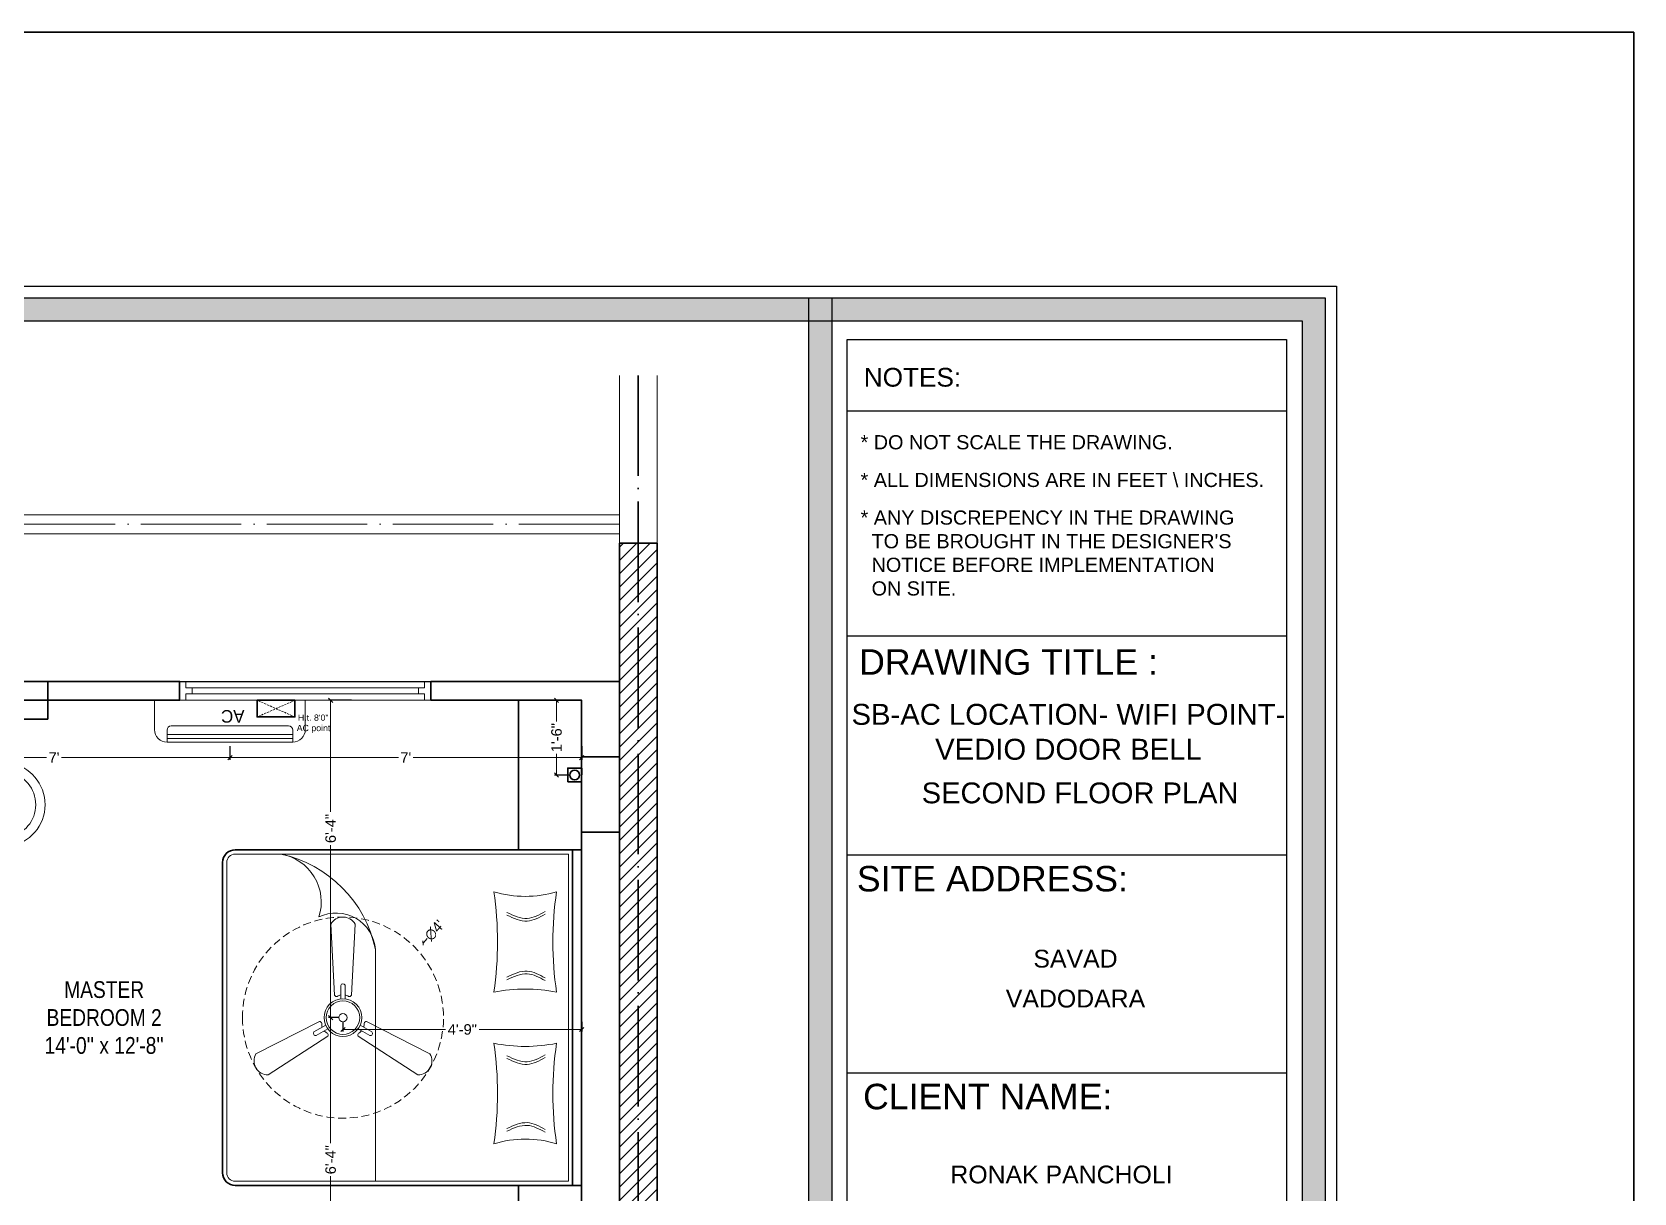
# Model space of a CAD drawing. Header units: millimetres. Extents: x 35877 to 3066687, y -650199 to -40525.
# Drawn here: x 152647.4 to 153029.9, y -178083.9 to -177806.8 of the extents above; entities that cross this region are included whole.
import ezdxf
from ezdxf.enums import TextEntityAlignment as Align

# ---------------------------------------------------------------- set-up
doc = ezdxf.new("R2010")
doc.units = ezdxf.units.MM
doc.header["$MEASUREMENT"] = 0
doc.header["$PDMODE"] = 35
for name, pattern in [('ACAD_ISO04W100', [30, 24, -3, 0, -3]), ('DASHED', [0.75, 0.5, -0.25]), ('DASHED2', [0.375, 0.25, -0.125])]:
    doc.linetypes.add(name, pattern=pattern)
doc.layers.get('Defpoints').update_dxf_attribs({"color": 220})
for name, color, linetype, lineweight in [('COLUMN', 1, 'Continuous', 30), ('dim05', 1, 'Continuous', 13), ('el', 7, 'Continuous', 20), ('ELEC-wires', 1, 'DASHED2', 13), ('Electrical', 84, 'Continuous', 30), ('FIRST FLOOR ( TEXT )', 7, 'Continuous', 9), ('FURNITURE', 32, 'Continuous', 9), ('GROUND FLOOR', 7, 'Continuous', 9), ('GROUND FLOOR  ( HATCH )', 251, 'Continuous', 9), ('NAME PLATE', 7, 'Continuous', 25), ('SECOND FLOOR', 7, 'Continuous', 9), ('SECOND FLOOR  ( PLINE )', 251, 'Continuous', 30), ('Text', 7, 'Continuous', 15), ('wall', 7, 'Continuous', 30), ('X_PLOT', 1, 'Continuous', 9), ('XX~SLAB ( BEAM )~ ( DIM )', 7, 'Continuous', 9)]:
    doc.layers.add(name, color=color, linetype=linetype, lineweight=lineweight)
doc.layers.add('GROUND FLOOR  ( Text )', color=251, linetype='Continuous')
doc.layers.add('XX~SLAB ( PLINE )', color=251, linetype='Continuous', plot=False)
doc.styles.add('Arial', font='arial.ttf')
doc.styles.add('century g', font='GOTHIC.TTF')
doc.styles.add('KATHA', font='swissc.ttf')
doc.styles.get("Standard").update_dxf_attribs({"font": 'arial.ttf', "height": 6})
doc.styles.add('TEXT', font='eurr____.ttf')
doc.dimstyles.new('Archana', dxfattribs={"dimtxt": 2, "dimasz": 0.75, "dimexe": 0.5, "dimexo": 0.5, "dimgap": 0, "dimtad": 0, "dimzin": 0, "dimdsep": 46, "dimlunit": 4, "dimtxsty": 'century g', "dimblk": 'OBLIQUE', "dimcen": 0, "dimdle": 1, "dimclrd": 256, "dimclre": 256, "dimclrt": 256, "dimadec": 0, "dimazin": 0, "dimtfac": 1, "dimtofl": 0, "dimtmove": 1, "dimatfit": 3, "dimfxl": 1, "dimfxlon": 1, "dimtolj": 1, "dimtzin": 0, "dimlwd": -1, "dimlwe": -1, "dimarcsym": 0})
doc.dimstyles.new('ISO-25', dxfattribs={"dimtxt": 2.5, "dimasz": 1, "dimexe": 0.5, "dimexo": 1, "dimtad": 0, "dimdec": 1, "dimlunit": 4, "dimtxsty": 'Standard', "dimblk": 'OBLIQUE', "dimcen": 2.5, "dimclrd": 1, "dimclre": 1, "dimclrt": 5, "dimadec": 0, "dimazin": 0, "dimtfac": 1, "dimtdec": 1, "dimtmove": 0, "dimatfit": 3, "dimfxl": 1, "dimlwd": -1, "dimarcsym": 0})

# ---------------------------------------------------------------- blocks, each defined once
blk = doc.blocks.new('LAYOUT FILE')
at = {"layer": 'NAME PLATE', "true_color": 0xd39e00}
h = blk.add_hatch(color=42, dxfattribs=at)
h.paths.add_polyline_path([(3346889.83, -513806.18), (3346889.83, -514260.7), (3347535.56, -514260.7), (3347535.56, -513806.18)])
h.paths.add_polyline_path([(3346894.36, -513810.71), (3347531.03, -513810.71), (3347531.03, -514256.17), (3346894.36, -514256.17)], flags=16)
blk.add_hatch(color=42, dxfattribs=at).paths.add_polyline_path([(3347433.6, -514256.17), (3347438.13, -514256.17), (3347438.13, -513806.18), (3347433.6, -513806.18)])
at = {"layer": 'NAME PLATE', "color": 42, "true_color": 0xd39e00}
for p, q in [((3347527.96, -513828.55), (3347441.2, -513828.55)), ((3347527.96, -513872.99), (3347441.2, -513872.99)), ((3347527.96, -513916.26), (3347441.2, -513916.26)), ((3347527.96, -513959.27), (3347441.2, -513959.27))]:
    blk.add_line(p, q, dxfattribs=at)
for points in [[(3346887.56, -513803.91), (3347537.83, -513803.91), (3347537.83, -514262.96), (3346887.56, -514262.96)], [(3346889.83, -513806.18), (3347535.56, -513806.18), (3347535.56, -514260.7), (3346889.83, -514260.7)], [(3347433.6, -514256.17), (3347433.6, -513806.18), (3347438.13, -513806.18), (3347438.13, -514256.17)], [(3346894.36, -513810.71), (3347531.03, -513810.71), (3347531.03, -514256.17), (3346894.36, -514256.17)], [(3347441.2, -514252.44), (3347441.2, -513814.44), (3347527.96, -513814.44), (3347527.96, -514252.44)]]:
    blk.add_lwpolyline(points, close=True, dxfattribs=at)
at = {"layer": 'NAME PLATE', "style": 'Arial'}
for s, height, p in [('NOTES:', 3.699, (3347454.07, -513823.73)), ('DRAWING TITLE : ', 5.0338, (3347474.01, -513880.61)), ('SITE ADDRESS:', 5.0338, (3347469.85, -513923.39)), ('CLIENT NAME:', 5.0338, (3347468.93, -513966.4))]:
    blk.add_text(s, height=height, dxfattribs=at).set_placement(p, align=Align.CENTER)
at = {"layer": 'NAME PLATE', "char_height": 2.7974, "width": 108.0765, "attachment_point": 1, "style": 'Arial'}
for s, insert in [('* DO NOT SCALE THE DRAWING.', (3347443.82, -513833.31, 0)), ('* ALL DIMENSIONS ARE IN FEET \\\\ INCHES.', (3347443.82, -513840.75, 0)), ("* ANY DISCREPENCY IN THE DRAWING \\P  TO BE BROUGHT IN THE DESIGNER'S\\P  NOTICE BEFORE IMPLEMENTATION \\P  ON SITE.", (3347443.82, -513848.18, 0))]:
    blk.add_mtext(s, dxfattribs=dict(at, insert=insert))
blk = doc.blocks.new('fan')
at = {"layer": 'Electrical', "lineweight": 15, "ltscale": 20}
for p, q in [((3300835.29, -509900.78), (3300836.47, -509923.43)), ((3300841.81, -509923.43), (3300842.99, -509900.78)), ((3300838.47, -509924.57), (3300838.47, -509920.25)), ((3300839.81, -509920.28), (3300839.81, -509924.57)), ((3300831.66, -509931.77), (3300811.45, -509942.07)), ((3300866.83, -509942.07), (3300846.62, -509931.77)), ((3300815.3, -509948.74), (3300834.33, -509936.39)), ((3300829.93, -509935.08), (3300833.64, -509932.93)), ((3300834.31, -509934.09), (3300830.57, -509936.25)), ((3300843.95, -509936.39), (3300862.98, -509948.74)), ((3300847.68, -509936.23), (3300843.97, -509934.09)), ((3300844.64, -509932.93), (3300848.38, -509935.09))]:
    blk.add_line(p, q, dxfattribs=at)
at = {"layer": 'Electrical', "linetype": 'DASHED', "lineweight": 15, "ltscale": 5}
blk.add_circle((3300839.14, -509930.53), 32, dxfattribs=at)
at = {"layer": 'Electrical', "lineweight": 15, "ltscale": 20}
for centre, major_axis, start_param, end_param in [((3300839.14, -509902.94), (3.12, 3.12), -0.272136, 1.842967), ((3300839.13, -509920.5), (0.501, 0.501), -0.465536, 1.983618), ((3300839.14, -509930.53), (4.24, -4.24), 3.14161, 9.424795), ((3300839.14, -509930.53), (3.77, -3.77), 1.749190548672175e-05, 6.283202799085073), ((3300837.1, -509923.08), (0.51, 0.51), 2.863014, 4.257784), ((3300839.14, -509926.42), (2.27, -2.27), 2.565057, 2.951308), ((3300839.14, -509926.42), (2.27, 2.27), 0.19032, 0.57657), ((3300841.18, -509923.08), (0.51, -0.51), 5.167028, 6.561799), ((3300831.67, -509932.49), (0.51, -0.51), 0.978238, 2.373008), ((3300839.14, -509930.53), (0.943, 0.943), 1.570814, 7.853999), ((3300846.61, -509932.49), (0.51, -0.51), 2.339416, 3.734186), ((3300830.46, -509935.55), (0.501, -0.501), 3.199655, 5.648809), ((3300835.59, -509932.58), (2.27, -2.27), 3.855511, 4.241762), ((3300835.59, -509932.58), (2.27, -2.27), 4.659452, 5.045703), ((3300833.71, -509936.02), (0.51, 0.51), -1.325776, 0.068994), ((3300844.57, -509936.02), (0.51, -0.51), 3.072633, 4.467404), ((3300842.69, -509932.58), (2.27, 2.27), 4.37911, 4.765361), ((3300842.69, -509932.58), (2.27, 2.27), 5.183051, 5.569301), ((3300847.83, -509935.54), (0.501, 0.501), 3.723254, 6.172408), ((3300815.25, -509944.32), (3.12, -3.12), 3.393055, 5.508159), ((3300863.03, -509944.32), (3.12, -3.12), 5.48745, 7.602554)]:
    blk.add_ellipse(centre, major_axis=major_axis, ratio=1, start_param=start_param, end_param=end_param, dxfattribs=at)
blk = doc.blocks.new('_Oblique')
at = {"layer": 'wall', "color": 0, "lineweight": -2}
blk.add_line((-0.5, -0.5), (0.5, 0.5), dxfattribs=at)
blk = doc.blocks.new('*D515')
at = {"layer": 'Defpoints', "color": 0, "lineweight": 0, "transparency": 16777216}
for p in [(152740.71, -178024.22), (152708.48, -178059.8)]:
    blk.add_point(p, dxfattribs=at)
at = {"layer": 'dim05', "transparency": 16777216}
blk.add_line((152741.72, -178023.11), (152740.71, -178024.22), dxfattribs=at)
at = {"layer": 'dim05', "transparency": 16777216, "xscale": 0.75, "yscale": 0.75, "zscale": 0.75, "rotation": 227.8301719994712}
blk.add_blockref('_Oblique', (152740.71, -178024.22), dxfattribs=at)
at = {"layer": 'dim05', "color": 5, "lineweight": 25, "transparency": 16777216, "insert": (152743.47, -178021.17), "char_height": 2.5, "attachment_point": 5, "rotation": 47.8302, "style": 'century g'}
blk.add_mtext("\\A1;∅4'", dxfattribs=at)
blk = doc.blocks.new('*D518')
at = {"layer": 'Defpoints', "color": 0, "lineweight": 0, "transparency": 16777216}
for p in [(152721.6, -178042.01, -0.13), (152778.6, -178042.01, -0.13), (152778.6, -178044.84)]:
    blk.add_point(p, dxfattribs=at)
at = {"layer": 'dim05', "color": 1, "linetype": 'Continuous', "lineweight": -2, "transparency": 16777216}
for p, q in [((152721.6, -178043.01), (152721.6, -178045.34)), ((152778.6, -178043.01), (152778.6, -178045.34))]:
    blk.add_line(p, q, dxfattribs=at)
at = {"layer": 'dim05', "color": 1, "linetype": 'Continuous', "transparency": 16777216}
for p, q in [((152721.6, -178044.84), (152746.1, -178044.84)), ((152778.6, -178044.84), (152754.09, -178044.84))]:
    blk.add_line(p, q, dxfattribs=at)
at = {"layer": 'dim05', "color": 1, "transparency": 16777216, "rotation": 180}
blk.add_blockref('_Oblique', (152721.6, -178044.84), dxfattribs=at)
at = {"layer": 'dim05', "color": 1, "transparency": 16777216}
blk.add_blockref('_Oblique', (152778.6, -178044.84), dxfattribs=at)
at = {"layer": 'dim05', "color": 5, "lineweight": 25, "transparency": 16777216, "insert": (152750.1, -178044.84), "char_height": 2.5, "attachment_point": 5, "style": 'Arial'}
blk.add_mtext('4\'-9"', dxfattribs=at)
blk = doc.blocks.new('*D584')
at = {"layer": 'Defpoints', "color": 0, "lineweight": 0, "transparency": 16777216}
for p in [(152718.66, -178042.01), (152721.6, -178042.01, -0.13), (152717.1, -178117.76, -0.13)]:
    blk.add_point(p, dxfattribs=at)
at = {"layer": 'dim05', "color": 1, "linetype": 'Continuous', "lineweight": -2, "transparency": 16777216}
for p, q in [((152720.6, -178042.01), (152718.16, -178042.01)), ((152718.1, -178117.76), (152719.16, -178117.76))]:
    blk.add_line(p, q, dxfattribs=at)
at = {"layer": 'dim05', "color": 1, "linetype": 'Continuous', "transparency": 16777216}
for p, q in [((152718.66, -178042.01), (152718.66, -178071.97)), ((152718.66, -178117.76), (152718.66, -178079.88))]:
    blk.add_line(p, q, dxfattribs=at)
at = {"layer": 'dim05', "color": 1, "transparency": 16777216}
for p, rotation in [((152718.66, -178042.01), 90), ((152718.66, -178117.76), 270)]:
    blk.add_blockref('_Oblique', p, dxfattribs=dict(at, rotation=rotation))
at = {"layer": 'dim05', "color": 5, "lineweight": 25, "transparency": 16777216, "insert": (152718.66, -178075.93), "char_height": 2.5, "attachment_point": 5, "rotation": 90, "style": 'Arial'}
blk.add_mtext('6\'-4"', dxfattribs=at)
blk = doc.blocks.new('*D585')
at = {"layer": 'Defpoints', "color": 0, "lineweight": 0, "transparency": 16777216}
for p in [(152718.66, -177966.26), (152724.6, -177966.26, -0.13), (152721.6, -178042.01, -0.13)]:
    blk.add_point(p, dxfattribs=at)
at = {"layer": 'dim05', "color": 1, "linetype": 'Continuous', "lineweight": -2, "transparency": 16777216}
for p, q in [((152723.6, -177966.26), (152718.16, -177966.26)), ((152720.6, -178042.01), (152718.16, -178042.01))]:
    blk.add_line(p, q, dxfattribs=at)
at = {"layer": 'dim05', "color": 1, "linetype": 'Continuous', "transparency": 16777216}
for p, q in [((152718.66, -177966.26), (152718.66, -177992.92)), ((152718.66, -178042.01), (152718.66, -178000.82))]:
    blk.add_line(p, q, dxfattribs=at)
at = {"layer": 'dim05', "color": 1, "transparency": 16777216}
for p, rotation in [((152718.66, -177966.26), 90), ((152718.66, -178042.01), 270)]:
    blk.add_blockref('_Oblique', p, dxfattribs=dict(at, rotation=rotation))
at = {"layer": 'dim05', "color": 5, "lineweight": 25, "transparency": 16777216, "insert": (152718.66, -177996.87), "char_height": 2.5, "attachment_point": 5, "rotation": 90, "style": 'Arial'}
blk.add_mtext('6\'-4"', dxfattribs=at)
blk = doc.blocks.new('*D593')
at = {"layer": 'Defpoints', "color": 0, "lineweight": 0, "transparency": 16777216}
for p in [(152772.6, -177966.26), (152778.6, -177966.26, -0.13), (152776.94, -177984.11, -0.13)]:
    blk.add_point(p, dxfattribs=at)
at = {"layer": 'dim05', "color": 1, "linetype": 'Continuous', "lineweight": -2, "transparency": 16777216}
for p, q in [((152777.6, -177966.26), (152772.1, -177966.26)), ((152775.94, -177984.11), (152772.1, -177984.11))]:
    blk.add_line(p, q, dxfattribs=at)
at = {"layer": 'dim05', "color": 1, "linetype": 'Continuous', "transparency": 16777216}
for p, q in [((152772.6, -177966.26), (152772.6, -177971.35)), ((152772.6, -177984.11), (152772.6, -177979.01))]:
    blk.add_line(p, q, dxfattribs=at)
at = {"layer": 'dim05', "color": 1, "transparency": 16777216}
for p, rotation in [((152772.6, -177966.26), 90), ((152772.6, -177984.11), 270)]:
    blk.add_blockref('_Oblique', p, dxfattribs=dict(at, rotation=rotation))
at = {"layer": 'dim05', "color": 5, "lineweight": 25, "transparency": 16777216, "insert": (152772.6, -177975.18), "char_height": 2.5, "attachment_point": 5, "rotation": 90, "style": 'Arial'}
blk.add_mtext('1\'-6"', dxfattribs=at)
blk = doc.blocks.new('ac paln')
at = {"layer": 'Electrical', "lineweight": 15}
for p, q in [((389238.69, -37646.36), (389238.69, -37610.34)), ((389238.69, -37610.34), (389245.67, -37610.34)), ((389245.81, -37613.35), (389248.68, -37613.35)), ((389246.82, -37643.35), (389246.82, -37613.35)), ((389247.82, -37643.35), (389247.82, -37613.35)), ((389248.68, -37613.35), (389248.68, -37643.35)), ((389248.68, -37643.35), (389248.68, -37613.35)), ((389244.81, -37642.35), (389244.81, -37614.35)), ((389245.81, -37643.35), (389248.68, -37643.35)), ((389248.68, -37643.35), (389248.68, -37643.35)), ((389245.67, -37646.36), (389238.69, -37646.36))]:
    blk.add_line(p, q, dxfattribs=at)
for centre, start, end in [((389245.67, -37613.35), 0, 90), ((389245.67, -37643.35), 270, 0)]:
    blk.add_arc(centre, 3.01, start, end, dxfattribs=at)
at = {"layer": 'Electrical', "lineweight": 15, "extrusion": (0, 0, -1)}
for centre, start_param, end_param in [((389245.81, -37614.35), -0.785398, 0.785398), ((389245.81, -37642.35), 3.926991, 5.497787)]:
    blk.add_ellipse(centre, major_axis=(-0.71, 0.71), ratio=1, start_param=start_param, end_param=end_param, dxfattribs=at)
at = {"layer": 'Text', "style": 'TEXT'}
blk.add_text('AC', height=3, rotation=270, dxfattribs=at).set_placement((389241.02, -37624.87))
blk = doc.blocks.new('6616')
at = {"color": 242, "linetype": 'DASHED', "true_color": 0xcd2027}
for p, q in [((386784.79, -36915.77), (386775.78, -36911.78)), ((386784.79, -36911.78), (386775.78, -36915.77))]:
    blk.add_line(p, q, dxfattribs=at)
at = {"layer": 'ELEC-wires', "color": 5, "linetype": 'ByBlock', "lineweight": 30, "ltscale": 4}
blk.add_lwpolyline([(386775.78, -36911.78), (386784.79, -36911.78), (386784.79, -36915.77), (386775.78, -36915.77)], close=True, dxfattribs=at)
blk = doc.blocks.new('*D603')
at = {"layer": 'Defpoints', "color": 0, "lineweight": 0, "transparency": 16777216}
for p in [(152610.6, -177975.39, -0.13), (152694.6, -177976.25, -0.13), (152694.6, -177979.94)]:
    blk.add_point(p, dxfattribs=at)
at = {"layer": 'dim05', "color": 1, "linetype": 'Continuous', "lineweight": -2, "transparency": 16777216}
for p, q in [((152610.6, -177976.39), (152610.6, -177980.44)), ((152694.6, -177977.25), (152694.6, -177980.44))]:
    blk.add_line(p, q, dxfattribs=at)
at = {"layer": 'dim05', "color": 1, "linetype": 'Continuous', "transparency": 16777216}
for p, q in [((152610.6, -177979.94), (152650.83, -177979.94)), ((152694.6, -177979.94), (152654.36, -177979.94))]:
    blk.add_line(p, q, dxfattribs=at)
at = {"layer": 'dim05', "color": 1, "transparency": 16777216, "rotation": 180}
blk.add_blockref('_Oblique', (152610.6, -177979.94), dxfattribs=at)
at = {"layer": 'dim05', "color": 1, "transparency": 16777216}
blk.add_blockref('_Oblique', (152694.6, -177979.94), dxfattribs=at)
at = {"layer": 'dim05', "color": 5, "lineweight": 25, "transparency": 16777216, "insert": (152652.6, -177979.94), "char_height": 2.5, "attachment_point": 5, "style": 'Arial'}
blk.add_mtext("7'", dxfattribs=at)
blk = doc.blocks.new('*D604')
at = {"layer": 'Defpoints', "color": 0, "lineweight": 0, "transparency": 16777216}
for p in [(152694.6, -177976.25, -0.13), (152778.6, -177976.25, -0.13), (152778.6, -177979.94)]:
    blk.add_point(p, dxfattribs=at)
at = {"layer": 'dim05', "color": 1, "linetype": 'Continuous', "lineweight": -2, "transparency": 16777216}
for p, q in [((152694.6, -177977.25), (152694.6, -177980.44)), ((152778.6, -177977.25), (152778.6, -177980.44))]:
    blk.add_line(p, q, dxfattribs=at)
at = {"layer": 'dim05', "color": 1, "linetype": 'Continuous', "transparency": 16777216}
for p, q in [((152694.6, -177979.94), (152734.83, -177979.94)), ((152778.6, -177979.94), (152738.36, -177979.94))]:
    blk.add_line(p, q, dxfattribs=at)
at = {"layer": 'dim05', "color": 1, "transparency": 16777216, "rotation": 180}
blk.add_blockref('_Oblique', (152694.6, -177979.94), dxfattribs=at)
at = {"layer": 'dim05', "color": 1, "transparency": 16777216}
blk.add_blockref('_Oblique', (152778.6, -177979.94), dxfattribs=at)
at = {"layer": 'dim05', "color": 5, "lineweight": 25, "transparency": 16777216, "insert": (152736.6, -177979.94), "char_height": 2.5, "attachment_point": 5, "style": 'Arial'}
blk.add_mtext("7'", dxfattribs=at)

msp = doc.modelspace()

# ---------------------------------------------------------------- hatches: boundary and pattern name
at = {"layer": 'GROUND FLOOR  ( HATCH )', "transparency": 33554687}
h = msp.add_hatch(dxfattribs=at)
h.set_pattern_fill('ANSI31', color=6, scale=18, style=0)
h.set_pattern_definition([(45, (36255.9103, -15653.0841), (-1.590990258, 1.590990258), [])])
h.paths.add_polyline_path([(152796.596, -177928.759), (152787.596, -177928.759), (152787.596, -178272.259), (152796.596, -178272.259)])

# ---------------------------------------------------------------- linework, layer by layer
at = {"layer": 'COLUMN', "transparency": 33554687, "elevation": -0.126}
for points in [[(152642.096, -177961.759), (152651.096, -177961.759), (152651.096, -177970.759), (152642.096, -177970.759)], [(152778.596, -177979.759), (152787.596, -177979.759), (152787.596, -177997.759), (152778.596, -177997.759)]]:
    msp.add_lwpolyline(points, close=True, dxfattribs=at)
at = {"layer": 'FURNITURE', "lineweight": 30, "transparency": 33554687}
for p, q in [((152763.543, -178001.961, -0.126), (152763.543, -177966.259, -0.126)), ((152763.543, -178117.759, -0.126), (152763.543, -178082.056, -0.126))]:
    msp.add_line(p, q, dxfattribs=at)
at = {"layer": 'FURNITURE', "transparency": 33554687}
msp.add_line((152729.36, -178081.056, -0.126), (152729.36, -178025.768, -0.126), dxfattribs=at)
at = {"layer": 'FURNITURE', "transparency": 33554687, "elevation": -0.126, "flags": 128}
for points in [[(152634.517, -177998.954), (152634.517, -178001.179), (152641.9, -178001.179, 0.8536134), (152641.951, -177981.179), (152634.517, -177981.179), (152634.517, -177983.403)], [(152636.74, -177998.954), (152634.517, -177998.954), (152641.716, -177998.957, 0.8357584), (152641.761, -177983.401), (152636.74, -177983.401), (152634.517, -177983.401)]]:
    msp.add_lwpolyline(points, format="xyb", dxfattribs=at)
at = {"layer": 'FURNITURE', "lineweight": 30, "transparency": 33554687, "elevation": -0.126}
msp.add_lwpolyline([(152692.856, -178079.056), (152692.856, -178004.961, -0.4142136), (152695.856, -178001.961), (152776.444, -178001.961), (152776.444, -178082.056), (152695.856, -178082.056, -0.4142136)], format="xyb", close=True, dxfattribs=at)
msp.add_lwpolyline([(152776.444, -178082.056), (152778.596, -178082.056), (152778.596, -178001.961), (152776.444, -178001.961)], close=True, dxfattribs=at)
at = {"layer": 'FURNITURE', "transparency": 33554687}
for points, elevation in [([(152693.856, -178079.056), (152693.856, -178004.961, -0.4142136), (152695.856, -178002.961), (152775.444, -178002.961), (152775.444, -178081.056), (152695.856, -178081.056, -0.4142136)], -0.126), ([(152715.839, -178017.972, -0.5279651), (152729.36, -178025.768, 0.2964894), (152706.717, -178002.961, -0.4593765), (152715.839, -178017.972)], -0.126), ([(152757.623, -178035.952, -0.1005861), (152772.623, -178035.952, -0.0757258), (152772.623, -178011.952, -0.1489672), (152757.623, -178011.952, -0.0741156)], -0.131), ([(152757.623, -178048.128, 0.1005861), (152772.623, -178048.128, 0.0757258), (152772.623, -178072.128, 0.1489672), (152757.623, -178072.128, 0.0741156)], -0.131)]:
    msp.add_lwpolyline(points, format="xyb", close=True, dxfattribs=dict(at, elevation=elevation))
for points in [[(152769.884, -178016.694, -0.131), (152768.467, -178017.466, -0.131), (152765.474, -178019.096, -0.131), (152762.357, -178017.656, -0.131), (152760.716, -178016.897, -0.131)], [(152769.884, -178017.338, -0.131), (152768.467, -178018.11, -0.131), (152765.474, -178019.741, -0.131), (152762.357, -178018.301, -0.131), (152760.716, -178017.542, -0.131)], [(152769.884, -178032.529, -0.131), (152768.467, -178031.757, -0.131), (152765.474, -178030.127, -0.131), (152762.357, -178031.567, -0.131), (152760.716, -178032.326, -0.131)], [(152769.884, -178033.174, -0.131), (152768.467, -178032.402, -0.131), (152765.474, -178030.771, -0.131), (152762.357, -178032.212, -0.131), (152760.716, -178032.971, -0.131)], [(152769.884, -178050.906, -0.131), (152768.467, -178051.678, -0.131), (152765.474, -178053.309, -0.131), (152762.357, -178051.868, -0.131), (152760.716, -178051.109, -0.131)], [(152769.884, -178051.551, -0.131), (152768.467, -178052.323, -0.131), (152765.474, -178053.954, -0.131), (152762.357, -178052.513, -0.131), (152760.716, -178051.754, -0.131)], [(152769.884, -178068.706, -0.131), (152768.467, -178067.934, -0.131), (152765.474, -178066.303, -0.131), (152762.357, -178067.744, -0.131), (152760.716, -178068.502, -0.131)], [(152769.884, -178069.351, -0.131), (152768.467, -178068.579, -0.131), (152765.474, -178066.948, -0.131), (152762.357, -178068.388, -0.131), (152760.716, -178069.147, -0.131)]]:
    msp.add_open_spline(points, degree=3, knots=[0, 0, 0, 0, 4.5779171, 9.671137, 9.671137, 9.671137, 9.671137], dxfattribs=at)
at = {"layer": 'GROUND FLOOR', "transparency": 33554687}
for p, q in [((152787.596, -177888.71, -0.126), (152787.596, -178409.642, -0.126)), ((152787.596, -177888.71, -0.126), (152787.596, -177985.759, -0.126)), ((152796.596, -177888.71, -0.126), (152796.596, -178409.642, -0.126)), ((152287.346, -177922.009, -0.126), (152787.596, -177922.009, -0.126)), ((152291.846, -177926.509, -0.126), (152787.596, -177926.509, -0.126))]:
    msp.add_line(p, q, dxfattribs=at)
at = {"layer": 'GROUND FLOOR', "color": 1, "linetype": 'ACAD_ISO04W100', "transparency": 33554687}
msp.add_line((152792.096, -177888.71, -0.126), (152792.096, -178272.259, -0.126), dxfattribs=at)
at = {"layer": 'GROUND FLOOR', "color": 1, "linetype": 'ACAD_ISO04W100', "transparency": 33554687, "elevation": -0.126}
msp.add_lwpolyline([(152787.596, -177924.259), (152289.596, -177924.259), (152289.596, -178386.759), (152787.596, -178386.759)], dxfattribs=at)
at = {"layer": 'GROUND FLOOR', "color": 6, "lineweight": 30, "transparency": 33554687, "elevation": -0.126}
msp.add_lwpolyline([(152796.596, -177928.759), (152787.596, -177928.759), (152787.596, -178272.259), (152796.596, -178272.259)], close=True, dxfattribs=at)
at = {"layer": 'SECOND FLOOR', "transparency": 33554687}
for p, q in [((152387.096, -177961.759, -0.126), (152787.596, -177961.759, -0.126)), ((152682.596, -177961.759, -0.126), (152682.596, -177966.259, -0.126)), ((152742.596, -177961.759, -0.126), (152742.596, -177966.259, -0.126)), ((152610.596, -177966.259, -0.126), (152778.596, -177966.259, -0.126)), ((152778.596, -177966.259, -0.126), (152778.596, -178117.759, -0.126))]:
    msp.add_line(p, q, dxfattribs=at)
at = {"layer": 'SECOND FLOOR', "transparency": 33554687, "elevation": -0.126}
msp.add_lwpolyline([(152742.596, -177961.759), (152741.096, -177961.759), (152741.096, -177963.259), (152739.596, -177963.259), (152739.596, -177964.759), (152685.596, -177964.758), (152685.596, -177963.258), (152684.096, -177963.258), (152684.096, -177961.759), (152682.596, -177961.759), (152682.596, -177966.259), (152684.096, -177966.259), (152684.096, -177964.758), (152685.596, -177964.758), (152685.596, -177963.258), (152739.596, -177963.259), (152739.596, -177964.759), (152741.096, -177964.759), (152741.096, -177966.259), (152742.596, -177966.259), (152742.596, -177961.759), (152682.596, -177961.759), (152682.596, -177966.259), (152742.596, -177966.259)], close=True, dxfattribs=at)
at = {"layer": 'SECOND FLOOR  ( PLINE )', "transparency": 33554687, "elevation": -0.126}
for points in [[(152606.096, -178122.259), (152586.596, -178122.259), (152586.596, -178117.759), (152606.096, -178117.759), (152606.096, -177966.259), (152537.096, -177966.259), (152537.096, -177961.759), (152682.596, -177961.759), (152682.596, -177966.259), (152610.596, -177966.259), (152610.596, -178117.759), (152652.596, -178117.759), (152652.596, -178122.259), (152610.596, -178122.259)], [(152787.596, -177961.759), (152742.596, -177961.759), (152742.596, -177966.259), (152778.596, -177966.259), (152778.596, -178117.759), (152747.096, -178117.759), (152747.096, -178122.259), (152778.596, -178122.259), (152778.596, -178249.759), (152745.591, -178249.759), (152745.591, -178254.259), (152778.596, -178254.259), (152778.596, -178272.259), (152787.596, -178272.259)]]:
    msp.add_lwpolyline(points, close=True, dxfattribs=at)
at = {"layer": 'X_PLOT', "linetype": 'ACAD_ISO04W100', "lineweight": 30, "transparency": 33554687}
msp.add_line((152792.096, -177888.71, -0.126), (152792.096, -178384.509, -0.126), dxfattribs=at)
at = {"layer": 'XX~SLAB ( BEAM )~ ( DIM )', "transparency": 33554687}
msp.add_line((152778.596, -177966.259, -0.126), (152778.596, -177974.259, -0.126), dxfattribs=at)
at = {"layer": 'XX~SLAB ( BEAM )~ ( DIM )', "color": 3, "lineweight": 30, "transparency": 33554687}
msp.add_lwpolyline([(153029.873, -177806.756), (150246.988, -177806.756), (150246.988, -178459.813), (153029.873, -178459.813)], close=True, dxfattribs=at)
at = {"layer": 'XX~SLAB ( BEAM )~ ( DIM )', "color": 6, "lineweight": 30, "transparency": 33554687, "elevation": -0.126}
msp.add_lwpolyline([(152775.269, -177985.765), (152778.588, -177985.765), (152778.605, -177982.455), (152775.286, -177982.455)], close=True, dxfattribs=at)
at = {"layer": 'XX~SLAB ( BEAM )~ ( DIM )', "color": 6, "lineweight": 30, "transparency": 33554687}
msp.add_circle((152776.941, -177984.11, -0.126), 1.155, dxfattribs=at)
at = {"layer": 'XX~SLAB ( PLINE )', "transparency": 33554687, "elevation": -0.126}
msp.add_lwpolyline([(152382.596, -177961.759), (152787.596, -177961.759), (152787.596, -178272.259), (152778.596, -178272.259), (152758.792, -178272.259), (152718.454, -178272.259), (152693.096, -178272.259), (152546.096, -178272.259), (152472.853, -178272.259), (152382.596, -178272.259)], close=True, dxfattribs=at)

# ---------------------------------------------------------------- block references
at = {"layer": 'dim05', "color": 1, "lineweight": 35, "transparency": 33554687, "xscale": -0.7500069902881101, "yscale": 0.7500069902881101, "zscale": 0.7500069902881101}
msp.add_blockref('fan', (2628374.025, 204409.452, -0.126), dxfattribs=at)
at = {"layer": 'el', "color": 18, "true_color": 0x000000, "transparency": 33554687, "rotation": 270}
msp.add_blockref('ac paln', (190322.946, 211272.429, -0.126), dxfattribs=at)
at = {"layer": 'el', "color": 1, "transparency": 33554687}
msp.add_blockref('6616', (-234074.671, -141054.475, -0.126), dxfattribs=at)
at = {"layer": 'NAME PLATE', "lineweight": 0, "transparency": 33554687, "xscale": 1.209046105522275, "yscale": 1.209046105522275, "zscale": 1.209046105522275}
msp.add_blockref('LAYOUT FILE', (-3894368.716, 443345.187), dxfattribs=at)

# ---------------------------------------------------------------- texts
at = {"layer": 'Electrical', "color": 240, "true_color": 0xed1f24, "transparency": 33554687}
msp.add_text('H.t. 8\'0"', height=1.5, dxfattribs=at).set_placement((152710.838, -177971.159))
at = {"layer": 'Electrical', "color": 5, "transparency": 33554687}
msp.add_text('AC point', height=1.5, dxfattribs=at).set_placement((152710.556, -177973.629))
at = {"layer": 'FIRST FLOOR ( TEXT )', "transparency": 33554687, "insert": (152664.571, -178042.009, -0.126), "char_height": 4, "attachment_point": 5, "style": 'KATHA'}
msp.add_mtext("MASTER \\PBEDROOM 2\\P14'-0'' x 12'-8''", dxfattribs=at)
at = {"layer": 'GROUND FLOOR  ( Text )', "transparency": 33554687, "insert": (152894.832, -177973.82, -0.126), "char_height": 5, "width": 121.24935, "attachment_point": 5, "style": 'Arial'}
msp.add_mtext('SB-AC LOCATION- WIFI POINT- VEDIO DOOR BELL', dxfattribs=at)
at = {"layer": 'NAME PLATE', "transparency": 33554687, "style": 'Arial'}
for s, height, p in [('SECOND FLOOR PLAN', 4.97292, (152897.622, -177990.854)), (' SAVAD ', 4.2457, (152896.52, -178030.057)), ('VADODARA', 4.2457, (152896.52, -178039.588)), ('RONAK PANCHOLI    ', 4.24568, (152896.458, -178081.569))]:
    msp.add_text(s, height=height, dxfattribs=at).set_placement(p, align=Align.CENTER)

# ---------------------------------------------------------------- dimensions: what is measured, and where the dimension line sits
at = {"layer": 'dim05', "color": 27, "lineweight": 25, "true_color": 0x7d5120, "transparency": 33554687}
for base, p1, p2, picture, middle in [((152718.659446, -177966.258505), (152721.596274, -178042.00851, -0.125635), (152724.596293, -177966.258505, -0.125635), '*D585', (152718.659446, -177996.869939)), ((152718.659445921, -178042.008509997), (152717.096273778, -178117.758509997, -0.125634607), (152721.596273778, -178042.008509997, -0.125634607), '*D584', (152718.659445921, -178075.928871525))]:
    dim = msp.add_linear_dim(base=base, p1=p1, p2=p2, angle=90, dimstyle='ISO-25', override={"dimtxsty": 'Arial'}, dxfattribs=at)
    dim.commit()
    dim.dimension.update_dxf_attribs({"geometry": picture, "text_midpoint": middle, "dimtype": 160})
dim = msp.add_linear_dim(base=(152772.598, -177966.259), p1=(152776.941, -177984.11, -0.126), p2=(152778.596, -177966.259, -0.126), angle=90, dimstyle='ISO-25', override={"dimtxsty": 'Arial'}, dxfattribs=at)
dim.commit()
dim.dimension.update_dxf_attribs({"geometry": '*D593', "text_midpoint": (152772.598, -177975.184)})
for base, p1, p2, override, picture, middle in [((152694.596, -177979.94), (152610.596, -177975.39, -0.126), (152694.596, -177976.253, -0.126), {"dimdec": 0, "dimtxsty": 'Arial'}, '*D603', (152652.596, -177979.94)), ((152778.596, -177979.94), (152694.596, -177976.253, -0.126), (152778.596, -177976.253, -0.126), {"dimdec": 0, "dimtxsty": 'Arial'}, '*D604', (152736.596, -177979.94)), ((152778.596, -178044.844), (152721.596, -178042.009, -0.126), (152778.596, -178042.009, -0.126), {"dimtxsty": 'Arial'}, '*D518', (152750.096, -178044.844))]:
    dim = msp.add_linear_dim(base=base, p1=p1, p2=p2, dimstyle='ISO-25', override=override, dxfattribs=at)
    dim.commit()
    dim.dimension.update_dxf_attribs({"geometry": picture, "text_midpoint": middle})
dim = msp.add_diameter_dim_2p(p1=(152708.484, -178059.796, -0.126), p2=(152740.708, -178024.221, -0.126), dimstyle='Archana', override={"dimtxt": 2.5, "dimclrt": 5}, dxfattribs=at)
dim.commit()
dim.dimension.update_dxf_attribs({"geometry": '*D515', "text_midpoint": (152743.47, -178021.172, -0.126)})

doc.saveas('drawing.dxf')
